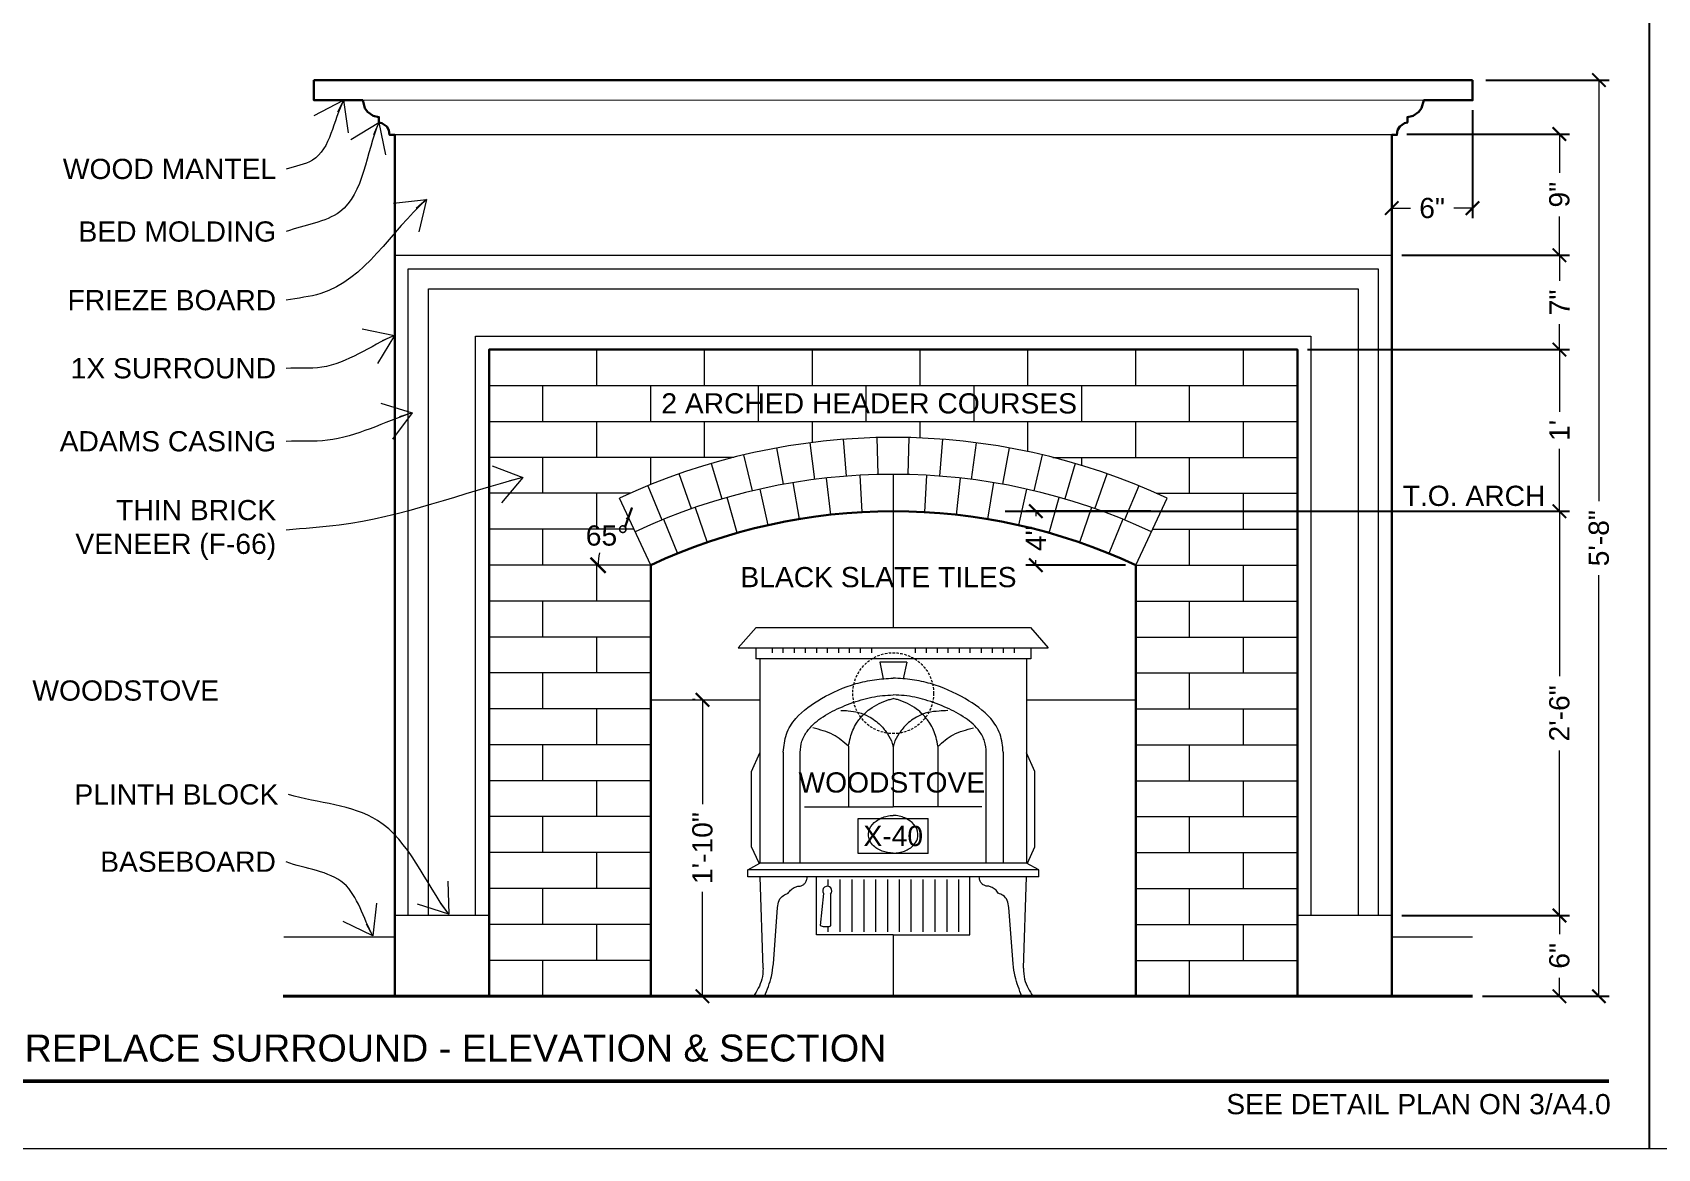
# Model space of a CAD drawing. Header units: inches. Extents: x -4969 to 16721, y 2489 to 24693.
# Drawn here: x 1321.7 to 1442.3, y 3908.5 to 3991.3 of the extents above; entities that cross this region are included whole.
import ezdxf

# ---------------------------------------------------------------- set-up
doc = ezdxf.new("R2010")
doc.units = ezdxf.units.IN
doc.header["$MEASUREMENT"] = 0
doc.linetypes.add('DASHED2', pattern=[0.375, 0.25, -0.125])
doc.layers.get('0').update_dxf_attribs({"lineweight": 5})
doc.layers.add('0-NPLT', color=1, linetype='Continuous', plot=False)
for name, color, linetype, lineweight in [('1', 1, 'Continuous', 9), ('2', 6, 'Continuous', 20), ('3', 3, 'Continuous', 30), ('4', 2, 'Continuous', 40), ('5', 4, 'Continuous', 50), ('A-DIMSx', 7, 'Continuous', 9), ('A-SYMB', 7, 'Continuous', 20), ('A-TEXTx', 7, 'Continuous', 20)]:
    doc.layers.add(name, color=color, linetype=linetype, lineweight=lineweight)
doc.styles.get("Standard").update_dxf_attribs({"font": 'Arial.ttf'})
doc.dimstyles.get("Standard").update_dxf_attribs({"dimtxt": 3, "dimasz": 2, "dimexe": 0.03125, "dimexo": 0.0625, "dimgap": 0.03125, "dimtad": 0, "dimtoh": 1, "dimdec": 4, "dimlfac": 0.99985, "dimzin": 0, "dimdsep": 46, "dimlunit": 4, "dimtxsty": 'Standard', "dimblk": 'ARCHTICK', "dimblk1": 'ARCHTICK', "dimblk2": 'ARCHTICK', "dimcen": 0.09, "dimclrt": 256, "dimadec": 0, "dimazin": 0, "dimtfac": 1, "dimtdec": 4, "dimtofl": 0, "dimtmove": 0, "dimatfit": 3, "dimfxl": 1, "dimtolj": 1, "dimtzin": 0, "dimarcsym": 0})

# ---------------------------------------------------------------- blocks, each defined once
blk = doc.blocks.new('Woodstove Jotul F3 Front')
at = {"layer": '1'}
for p, q in [((9548.76, 358.43), (9528.35, 358.43)), ((9529.57, 359.25), (9529.57, 358.87)), ((9530.37, 359.25), (9530.37, 358.87)), ((9531.21, 359.25), (9531.21, 358.87)), ((9532.01, 359.25), (9532.01, 358.87)), ((9532.85, 359.25), (9532.85, 358.87)), ((9533.65, 359.25), (9533.65, 358.87)), ((9534.49, 359.25), (9534.49, 358.87)), ((9535.29, 359.25), (9535.29, 358.87)), ((9536.1, 359.25), (9536.1, 358.87)), ((9536.93, 359.25), (9536.93, 358.87)), ((9540.17, 359.25), (9540.17, 358.87)), ((9541, 359.25), (9541, 358.87)), ((9541.81, 359.25), (9541.81, 358.87)), ((9542.61, 359.25), (9542.61, 358.87)), ((9543.44, 359.25), (9543.44, 358.87)), ((9544.25, 359.25), (9544.25, 358.87)), ((9545.08, 359.25), (9545.08, 358.87)), ((9545.89, 359.25), (9545.89, 358.87)), ((9546.72, 359.25), (9546.72, 358.87)), ((9547.53, 359.25), (9547.53, 358.87)), ((9537.55, 358.18), (9537.81, 356.94)), ((9539.56, 358.18), (9537.55, 358.18)), ((9539.56, 358.18), (9539.3, 356.94)), ((9528.04, 350.06), (9528.66, 351.44)), ((9530.39, 351.5), (9530.39, 343.25)), ((9531.64, 343.25), (9531.64, 351.48)), ((9535.24, 351.93), (9535.24, 347.43)), ((9538.55, 351.9), (9538.55, 347.43)), ((9541.87, 351.93), (9541.87, 347.43)), ((9545.46, 343.25), (9545.46, 351.48)), ((9546.71, 351.5), (9546.71, 343.25)), ((9549.07, 350.06), (9548.44, 351.44)), ((9528.04, 344.48), (9528.04, 350.06)), ((9549.07, 344.48), (9549.07, 350.06)), ((9531.97, 347.43), (9538.55, 347.43)), ((9545.14, 347.43), (9538.55, 347.43)), ((9528.6, 343.25), (9528.04, 344.48)), ((9548.51, 343.25), (9549.07, 344.48)), ((9549.35, 342.75), (9527.76, 342.75)), ((9548.44, 343.25), (9528.6, 343.25)), ((9532.86, 337.93), (9532.86, 342.25)), ((9533.71, 342.04), (9533.71, 341.54)), ((9534.59, 342.04), (9534.59, 338.17)), ((9535.47, 342.04), (9535.47, 338.17)), ((9536.36, 342.04), (9536.36, 338.17)), ((9537.23, 342.04), (9537.23, 338.17)), ((9538.12, 342.04), (9538.12, 338.17)), ((9538.99, 342.04), (9538.99, 338.17)), ((9539.87, 342.04), (9539.87, 338.17)), ((9540.75, 342.04), (9540.75, 338.17)), ((9541.63, 342.04), (9541.63, 338.17)), ((9542.52, 342.04), (9542.52, 338.17)), ((9543.4, 342.04), (9543.4, 338.17)), ((9544.24, 337.93), (9544.24, 342.25)), ((9533.39, 341), (9533.14, 338.63)), ((9533.89, 340.95), (9533.89, 338.6)), ((9538.55, 337.93), (9532.86, 337.93)), ((9533.71, 338.55), (9533.71, 338.17)), ((9538.56, 337.93), (9544.24, 337.93))]:
    blk.add_line(p, q, dxfattribs=at)
blk.add_arc((9533.66, 341.2), 0.339, 311.6507, 216.7566, dxfattribs=at)
for points, knots in [([(9530.39, 351.5), (9530.44, 351.95), (9530.53, 352.86), (9531.47, 354.35), (9533.3, 355.6), (9535.32, 356.52), (9537.15, 356.9), (9538.08, 356.96), (9538.55, 357)], [0, 0, 0, 0, 1.352488, 2.704975, 5.109671, 7.905086, 9.305123, 10.705161, 10.705161, 10.705161, 10.705161]), ([(9546.71, 351.5), (9546.67, 351.95), (9546.58, 352.86), (9545.64, 354.35), (9543.81, 355.6), (9541.79, 356.52), (9539.96, 356.9), (9539.02, 356.96), (9538.56, 357)], [0, 0, 0, 0, 1.352488, 2.704975, 5.109671, 7.905086, 9.305123, 10.705161, 10.705161, 10.705161, 10.705161]), ([(9531.64, 351.48), (9531.67, 351.76), (9531.72, 352.31), (9532.23, 353.24), (9533.2, 354.1), (9534.6, 354.83), (9536.13, 355.41), (9537.48, 355.7), (9538.28, 355.73), (9538.55, 355.74)], [0, 0, 0, 0, 0.839962, 1.655379, 3.087736, 4.683468, 6.376581, 7.981792, 8.782926, 8.782926, 8.782926, 8.782926]), ([(9534.67, 354.59), (9534.86, 354.59), (9535.29, 354.57), (9535.99, 354.46), (9536.83, 354.14), (9537.58, 353.59), (9538.14, 352.87), (9538.45, 352.32), (9538.53, 351.98), (9538.55, 351.9)], [0, 0, 0, 0, 0.548859, 1.31958, 2.106144, 3.217528, 4.048794, 4.838708, 5.085987, 5.085987, 5.085987, 5.085987]), ([(9535.24, 351.93), (9535.28, 352.16), (9535.38, 352.75), (9535.74, 353.58), (9536.29, 354.25), (9536.86, 354.75), (9537.49, 355.13), (9538.09, 355.36), (9538.45, 355.45), (9538.55, 355.48)], [0, 0, 0, 0, 0.671488, 1.812291, 2.653271, 3.268822, 4.061733, 4.850424, 5.178302, 5.178302, 5.178302, 5.178302]), ([(9541.87, 351.93), (9541.83, 352.16), (9541.73, 352.75), (9541.36, 353.58), (9540.81, 354.25), (9540.25, 354.75), (9539.62, 355.13), (9539.02, 355.36), (9538.66, 355.45), (9538.55, 355.48)], [0, 0, 0, 0, 0.671488, 1.812291, 2.653271, 3.268822, 4.061733, 4.850424, 5.178302, 5.178302, 5.178302, 5.178302]), ([(9545.46, 351.48), (9545.44, 351.76), (9545.39, 352.31), (9544.88, 353.24), (9543.9, 354.1), (9542.5, 354.83), (9540.97, 355.41), (9539.63, 355.7), (9538.83, 355.73), (9538.56, 355.74)], [0, 0, 0, 0, 0.839962, 1.655379, 3.087736, 4.683468, 6.376581, 7.981792, 8.782926, 8.782926, 8.782926, 8.782926]), ([(9542.6, 354.58), (9542.38, 354.57), (9541.89, 354.54), (9541.13, 354.47), (9540.28, 354.14), (9539.52, 353.6), (9538.97, 352.87), (9538.65, 352.32), (9538.57, 351.98), (9538.55, 351.9)], [0, 0, 0, 0, 0.641459, 1.479794, 2.266359, 3.377743, 4.209008, 4.998923, 5.246201, 5.246201, 5.246201, 5.246201]), ([(9535.24, 351.93), (9534.87, 352.25), (9534.1, 352.92), (9533.11, 353.16), (9532.59, 353.29)], [0, 0, 0, 0, 1.426944, 3.011691, 3.011691, 3.011691, 3.011691]), ([(9541.87, 351.93), (9542.23, 352.25), (9543, 352.92), (9543.99, 353.16), (9544.51, 353.29)], [0, 0, 0, 0, 1.426944, 3.011691, 3.011691, 3.011691, 3.011691]), ([(9538.55, 343.99), (9538.27, 344.02), (9537.71, 344.09), (9537.06, 344.5), (9536.68, 345.11), (9536.72, 345.86), (9537.31, 346.45), (9537.95, 346.76), (9538.4, 346.79), (9538.55, 346.8)], [0, 0, 0, 0, 0.838794, 1.677587, 2.199332, 2.947736, 3.704346, 4.59126, 5.037279, 5.037279, 5.037279, 5.037279]), ([(9538.56, 343.99), (9538.84, 344.02), (9539.4, 344.09), (9540.05, 344.5), (9540.43, 345.11), (9540.38, 345.86), (9539.8, 346.45), (9539.15, 346.76), (9538.71, 346.79), (9538.56, 346.8)], [0, 0, 0, 0, 0.838794, 1.677587, 2.199332, 2.947736, 3.704346, 4.59126, 5.037279, 5.037279, 5.037279, 5.037279]), ([(9533.14, 338.62), (9533.19, 338.6), (9533.33, 338.55), (9533.55, 338.55), (9533.75, 338.54), (9533.86, 338.58), (9533.89, 338.59)], [0, 0, 0, 0, 0.1417828, 0.4309905, 0.6583189, 0.7560848, 0.7560848, 0.7560848, 0.7560848])]:
    blk.add_open_spline(points, degree=3, knots=knots, dxfattribs=at)
at = {"layer": '2'}
for p, q in [((9528.37, 360.75), (9527.05, 359.25)), ((9528.37, 360.75), (9548.73, 360.75)), ((9548.73, 360.75), (9550.06, 359.25)), ((9527.05, 359.25), (9550.06, 359.25)), ((9528.35, 359.25), (9528.35, 358.43)), ((9528.66, 358.43), (9528.66, 343.25)), ((9548.44, 358.43), (9548.44, 343.25)), ((9548.76, 359.25), (9548.76, 358.43)), ((9527.76, 342.75), (9528.66, 343.25)), ((9527.76, 342.25), (9527.76, 342.75)), ((9549.35, 342.75), (9548.44, 343.25)), ((9549.35, 342.25), (9549.35, 342.75)), ((9549.35, 342.25), (9527.76, 342.25)), ((9528.89, 335.46), (9528.67, 342.25)), ((9548.21, 335.46), (9548.44, 342.25)), ((9529.66, 335.78), (9529.97, 339.96)), ((9547.45, 335.78), (9547.13, 339.96)), ((9529, 333.38), (9528.19, 333.38)), ((9548.1, 333.38), (9548.92, 333.38))]:
    blk.add_line(p, q, dxfattribs=at)
for points, knots in [([(9530.76, 341.02), (9530.83, 341.12), (9530.97, 341.32), (9531.25, 341.49), (9531.47, 341.55), (9531.62, 341.54), (9531.75, 341.58), (9531.91, 341.66), (9532.06, 341.83), (9532.15, 342.03), (9532.16, 342.18), (9532.16, 342.25)], [0, 0, 0, 0, 0.363802, 0.703896, 0.969314, 1.03582, 1.145927, 1.377288, 1.576947, 1.815944, 2.013947, 2.013947, 2.013947, 2.013947]), ([(9546.35, 341.02), (9546.28, 341.12), (9546.14, 341.32), (9545.86, 341.49), (9545.64, 341.55), (9545.49, 341.54), (9545.36, 341.58), (9545.19, 341.66), (9545.04, 341.83), (9544.95, 342.03), (9544.95, 342.18), (9544.94, 342.25)], [0, 0, 0, 0, 0.363802, 0.703896, 0.969314, 1.03582, 1.145927, 1.377288, 1.576947, 1.815944, 2.013947, 2.013947, 2.013947, 2.013947]), ([(9529.97, 339.96), (9529.99, 340.14), (9530.03, 340.49), (9530.36, 340.87), (9530.63, 340.98), (9530.76, 341.02)], [0, 0, 0, 0, 0.552855, 1.027587, 1.424955, 1.424955, 1.424955, 1.424955]), ([(9547.13, 339.96), (9547.11, 340.14), (9547.08, 340.49), (9546.75, 340.87), (9546.47, 340.98), (9546.35, 341.02)], [0, 0, 0, 0, 0.552855, 1.027587, 1.424955, 1.424955, 1.424955, 1.424955]), ([(9528.89, 335.46), (9528.88, 335.19), (9528.85, 334.67), (9528.56, 333.97), (9528.31, 333.57), (9528.19, 333.38)], [0, 0, 0, 0, 0.817945, 1.545293, 2.235304, 2.235304, 2.235304, 2.235304]), ([(9529, 333.38), (9529.2, 333.86), (9529.51, 334.64), (9529.62, 335.47), (9529.66, 335.78)], [0, 0, 0, 0, 1.567695, 2.504795, 2.504795, 2.504795, 2.504795]), ([(9548.1, 333.38), (9547.91, 333.86), (9547.6, 334.64), (9547.49, 335.47), (9547.45, 335.78)], [0, 0, 0, 0, 1.567695, 2.504795, 2.504795, 2.504795, 2.504795]), ([(9548.21, 335.46), (9548.23, 335.19), (9548.26, 334.67), (9548.54, 333.97), (9548.79, 333.57), (9548.92, 333.38)], [0, 0, 0, 0, 0.817945, 1.545293, 2.235304, 2.235304, 2.235304, 2.235304])]:
    blk.add_open_spline(points, degree=3, knots=knots, dxfattribs=at)
blk = doc.blocks.new('_ArchTick')
at = {"color": 0, "linetype": 'ByBlock', "lineweight": 0, "const_width": 0.15}
blk.add_lwpolyline([(-0.5, -0.5), (0.5, 0.5)], dxfattribs=at)
blk = doc.blocks.new('*D235')
at = {"layer": 'A-DIMSx', "color": 0, "lineweight": -2, "ltscale": 0.1, "transparency": 16777216}
for p, q in [((1423.72, 3983.8), (1435.79, 3983.8)), ((1423.34, 3974.8), (1435.79, 3974.8))]:
    blk.add_line(p, q, dxfattribs=at)
at = {"layer": 'A-DIMSx', "color": 0, "lineweight": 5, "ltscale": 0.1, "transparency": 16777216}
for p, q in [((1435.04, 3983.8), (1435.04, 3980.91)), ((1435.04, 3974.8), (1435.04, 3977.69))]:
    blk.add_line(p, q, dxfattribs=at)
at = {"layer": 'Defpoints', "color": 0, "ltscale": 0.1, "transparency": 16777216}
for p in [(1422.97, 3983.8), (1422.59, 3974.8), (1435.04, 3974.8)]:
    blk.add_point(p, dxfattribs=at)
at = {"layer": 'A-DIMSx', "color": 0, "lineweight": 5, "ltscale": 0.1, "transparency": 16777216}
for p, rotation in [((1435.04, 3983.8), 90), ((1435.04, 3974.8), 270)]:
    blk.add_blockref('_ArchTick', p, dxfattribs=dict(at, rotation=rotation))
at = {"layer": 'A-DIMSx', "ltscale": 0.1, "transparency": 16777216, "insert": (1435.04, 3979.3), "char_height": 1.5, "attachment_point": 5, "rotation": 90}
blk.add_mtext('\\A1;9"', dxfattribs=at)
blk = doc.blocks.new('*D236')
at = {"layer": 'A-DIMSx', "color": 0, "lineweight": -2, "ltscale": 0.1, "transparency": 16777216}
for p, q in [((1423.34, 3974.8), (1435.79, 3974.8)), ((1416.34, 3967.8), (1435.79, 3967.8))]:
    blk.add_line(p, q, dxfattribs=at)
at = {"layer": 'A-DIMSx', "color": 0, "lineweight": 5, "ltscale": 0.1, "transparency": 16777216}
for p, q in [((1435.04, 3974.8), (1435.04, 3972.9)), ((1435.04, 3967.8), (1435.04, 3969.69))]:
    blk.add_line(p, q, dxfattribs=at)
at = {"layer": 'Defpoints', "color": 0, "ltscale": 0.1, "transparency": 16777216}
for p in [(1422.59, 3974.8), (1415.59, 3967.8), (1435.04, 3967.8)]:
    blk.add_point(p, dxfattribs=at)
at = {"layer": 'A-DIMSx', "color": 0, "lineweight": 5, "ltscale": 0.1, "transparency": 16777216}
for p, rotation in [((1435.04, 3974.8), 90), ((1435.04, 3967.8), 270)]:
    blk.add_blockref('_ArchTick', p, dxfattribs=dict(at, rotation=rotation))
at = {"layer": 'A-DIMSx', "ltscale": 0.1, "transparency": 16777216, "insert": (1435.04, 3971.3), "char_height": 1.5, "attachment_point": 5, "rotation": 90}
blk.add_mtext('\\A1;7"', dxfattribs=at)
blk = doc.blocks.new('*D237')
at = {"layer": 'A-DIMSx', "color": 0, "lineweight": -2, "ltscale": 0.1, "transparency": 16777216}
for p, q in [((1416.34, 3967.8), (1435.79, 3967.8)), ((1404.34, 3955.8), (1435.79, 3955.8))]:
    blk.add_line(p, q, dxfattribs=at)
at = {"layer": 'A-DIMSx', "color": 0, "lineweight": 5, "ltscale": 0.1, "transparency": 16777216}
for p, q in [((1435.04, 3967.8), (1435.04, 3963.17)), ((1435.04, 3955.8), (1435.04, 3960.43))]:
    blk.add_line(p, q, dxfattribs=at)
at = {"layer": 'Defpoints', "color": 0, "ltscale": 0.1, "transparency": 16777216}
for p in [(1415.59, 3967.8), (1403.59, 3955.8), (1435.04, 3955.8)]:
    blk.add_point(p, dxfattribs=at)
at = {"layer": 'A-DIMSx', "color": 0, "lineweight": 5, "ltscale": 0.1, "transparency": 16777216}
for p, rotation in [((1435.04, 3967.8), 90), ((1435.04, 3955.8), 270)]:
    blk.add_blockref('_ArchTick', p, dxfattribs=dict(at, rotation=rotation))
at = {"layer": 'A-DIMSx', "ltscale": 0.1, "transparency": 16777216, "insert": (1435.04, 3961.8), "char_height": 1.5, "attachment_point": 5, "rotation": 90}
blk.add_mtext("\\A1;1'", dxfattribs=at)
blk = doc.blocks.new('*D238')
at = {"layer": 'A-DIMSx', "color": 0, "lineweight": -2, "ltscale": 0.1, "transparency": 16777216}
for p, q in [((1393.9, 3955.8), (1435.79, 3955.8)), ((1423.34, 3925.8), (1435.79, 3925.8))]:
    blk.add_line(p, q, dxfattribs=at)
at = {"layer": 'A-DIMSx', "color": 0, "lineweight": 5, "ltscale": 0.1, "transparency": 16777216}
for p, q in [((1435.04, 3955.8), (1435.04, 3943.56)), ((1435.04, 3925.8), (1435.04, 3938.04))]:
    blk.add_line(p, q, dxfattribs=at)
at = {"layer": 'Defpoints', "color": 0, "ltscale": 0.1, "transparency": 16777216}
for p in [(1393.15, 3955.8), (1422.59, 3925.8), (1435.04, 3925.8)]:
    blk.add_point(p, dxfattribs=at)
at = {"layer": 'A-DIMSx', "color": 0, "lineweight": 5, "ltscale": 0.1, "transparency": 16777216}
for p, rotation in [((1435.04, 3955.8), 90), ((1435.04, 3925.8), 270)]:
    blk.add_blockref('_ArchTick', p, dxfattribs=dict(at, rotation=rotation))
at = {"layer": 'A-DIMSx', "ltscale": 0.1, "transparency": 16777216, "insert": (1435.04, 3940.8), "char_height": 1.5, "attachment_point": 5, "rotation": 90}
blk.add_mtext('\\A1;2\'-6"', dxfattribs=at)
blk = doc.blocks.new('*D239')
at = {"layer": 'A-DIMSx', "color": 0, "lineweight": -2, "ltscale": 0.1, "transparency": 16777216}
for p, q in [((1423.34, 3925.8), (1435.79, 3925.8)), ((1429.39, 3919.8), (1435.79, 3919.8))]:
    blk.add_line(p, q, dxfattribs=at)
at = {"layer": 'A-DIMSx', "color": 0, "lineweight": 5, "ltscale": 0.1, "transparency": 16777216}
for p, q in [((1435.04, 3925.8), (1435.04, 3924.41)), ((1435.04, 3919.8), (1435.04, 3921.18))]:
    blk.add_line(p, q, dxfattribs=at)
at = {"layer": 'Defpoints', "color": 0, "ltscale": 0.1, "transparency": 16777216}
for p in [(1422.59, 3925.8), (1428.64, 3919.8), (1435.04, 3919.8)]:
    blk.add_point(p, dxfattribs=at)
at = {"layer": 'A-DIMSx', "color": 0, "lineweight": 5, "ltscale": 0.1, "transparency": 16777216}
for p, rotation in [((1435.04, 3925.8), 90), ((1435.04, 3919.8), 270)]:
    blk.add_blockref('_ArchTick', p, dxfattribs=dict(at, rotation=rotation))
at = {"layer": 'A-DIMSx', "ltscale": 0.1, "transparency": 16777216, "insert": (1435.04, 3922.8), "char_height": 1.5, "attachment_point": 5, "rotation": 90}
blk.add_mtext('\\A1;6"', dxfattribs=at)
blk = doc.blocks.new('*D240')
at = {"layer": 'A-DIMSx', "color": 0, "lineweight": -2, "ltscale": 0.1, "transparency": 16777216}
for p, q in [((1428.59, 3985.56), (1428.59, 3977.55)), ((1422.59, 3981.94), (1422.59, 3977.55))]:
    blk.add_line(p, q, dxfattribs=at)
at = {"layer": 'A-DIMSx', "color": 0, "lineweight": 5, "ltscale": 0.1, "transparency": 16777216}
for p, q in [((1422.59, 3978.3), (1423.98, 3978.3)), ((1428.59, 3978.3), (1427.21, 3978.3))]:
    blk.add_line(p, q, dxfattribs=at)
at = {"layer": 'Defpoints', "color": 0, "ltscale": 0.1, "transparency": 16777216}
for p in [(1428.59, 3986.31), (1422.59, 3982.69), (1422.59, 3978.3)]:
    blk.add_point(p, dxfattribs=at)
at = {"layer": 'A-DIMSx', "color": 0, "lineweight": 5, "ltscale": 0.1, "transparency": 16777216, "rotation": 180}
blk.add_blockref('_ArchTick', (1422.59, 3978.3), dxfattribs=at)
at = {"layer": 'A-DIMSx', "color": 0, "lineweight": 5, "ltscale": 0.1, "transparency": 16777216}
blk.add_blockref('_ArchTick', (1428.59, 3978.3), dxfattribs=at)
at = {"layer": 'A-DIMSx', "ltscale": 0.1, "transparency": 16777216, "insert": (1425.59, 3978.3), "char_height": 1.5, "attachment_point": 5}
blk.add_mtext('\\A1;6"', dxfattribs=at)
blk = doc.blocks.new('*D241')
at = {"layer": 'A-DIMSx', "color": 0, "lineweight": -2, "ltscale": 0.1, "transparency": 16777216}
for p, q in [((1370.9, 3941.8), (1370.69, 3941.8)), ((1370.9, 3919.8), (1370.69, 3919.8))]:
    blk.add_line(p, q, dxfattribs=at)
at = {"layer": 'A-DIMSx', "color": 0, "lineweight": 5, "ltscale": 0.1, "transparency": 16777216}
for p, q in [((1371.44, 3941.8), (1371.44, 3934.05)), ((1371.44, 3919.8), (1371.44, 3927.54))]:
    blk.add_line(p, q, dxfattribs=at)
at = {"layer": 'Defpoints', "color": 0, "ltscale": 0.1, "transparency": 16777216}
for p in [(1371.65, 3941.8), (1371.44, 3919.8), (1371.65, 3919.8)]:
    blk.add_point(p, dxfattribs=at)
at = {"layer": 'A-DIMSx', "color": 0, "lineweight": 5, "ltscale": 0.1, "transparency": 16777216}
for p, rotation in [((1371.44, 3941.8), 90), ((1371.44, 3919.8), 270)]:
    blk.add_blockref('_ArchTick', p, dxfattribs=dict(at, rotation=rotation))
at = {"layer": 'A-DIMSx', "ltscale": 0.1, "transparency": 16777216, "insert": (1371.44, 3930.8), "char_height": 1.5, "attachment_point": 5, "rotation": 90}
blk.add_mtext('\\A1;1\'-10"', dxfattribs=at)
blk = doc.blocks.new('*D293')
at = {"layer": 'A-DIMSx', "color": 0, "lineweight": -2, "ltscale": 0.1, "transparency": 16777216}
for p, q in [((1404.71, 3955.8), (1395.43, 3955.8)), ((1402.84, 3951.8), (1395.43, 3951.8))]:
    blk.add_line(p, q, dxfattribs=at)
at = {"layer": 'A-DIMSx', "color": 0, "lineweight": 5, "ltscale": 0.1, "transparency": 16777216}
for p, q in [((1396.18, 3955.8), (1396.18, 3955.44)), ((1396.18, 3951.8), (1396.18, 3952.16))]:
    blk.add_line(p, q, dxfattribs=at)
at = {"layer": 'Defpoints', "color": 0, "ltscale": 0.1, "transparency": 16777216}
for p in [(1396.18, 3955.8), (1405.46, 3955.8), (1403.59, 3951.8)]:
    blk.add_point(p, dxfattribs=at)
at = {"layer": 'A-DIMSx', "color": 0, "lineweight": 5, "ltscale": 0.1, "transparency": 16777216}
for p, rotation in [((1396.18, 3955.8), 90), ((1396.18, 3951.8), 270)]:
    blk.add_blockref('_ArchTick', p, dxfattribs=dict(at, rotation=rotation))
at = {"layer": 'A-DIMSx', "ltscale": 0.1, "transparency": 16777216, "insert": (1396.18, 3953.8), "char_height": 1.5, "attachment_point": 5, "rotation": 90}
blk.add_mtext('\\A1;4"', dxfattribs=at)
blk = doc.blocks.new('*D297')
at = {"layer": 'A-DIMSx', "color": 0, "lineweight": 5, "ltscale": 0.1, "transparency": 16777216}
for start, end in [(115.0576, 117.796), (166.3538, 180)]:
    blk.add_arc((1367.59, 3951.8), 3.9, start, end, dxfattribs=at)
at = {"layer": 'Defpoints', "color": 0, "ltscale": 0.1, "transparency": 16777216}
for p in [(1365.27, 3956.77), (1363.97, 3953.24), (1355.59, 3951.8), (1367.59, 3951.8), (1367.59, 3951.8)]:
    blk.add_point(p, dxfattribs=at)
at = {"layer": 'A-DIMSx', "color": 0, "lineweight": 5, "ltscale": 0.1, "transparency": 16777216, "xscale": 1.125, "yscale": 1.125, "zscale": 1.125}
for p, rotation in [((1365.94, 3955.33), 25.05761541830108), ((1363.69, 3951.8), 270.0000000000003)]:
    blk.add_blockref('_ArchTick', p, dxfattribs=dict(at, rotation=rotation))
at = {"layer": 'A-DIMSx', "ltscale": 0.1, "transparency": 16777216, "insert": (1364.36, 3953.99), "char_height": 1.5, "attachment_point": 5}
blk.add_mtext('\\A1;65°', dxfattribs=at)
blk = doc.blocks.new('CALLOUT - EQUIPMENT')
at = {"layer": 'A-SYMB', "lineweight": 20, "ltscale": 0.1}
for p, q in [((6507.92, 5642.87), (6523.51, 5642.87)), ((6507.92, 5635.08), (6507.92, 5642.87)), ((6523.51, 5635.08), (6523.51, 5642.87)), ((6523.51, 5635.08), (6507.92, 5635.08))]:
    blk.add_line(p, q, dxfattribs=at)
blk = doc.blocks.new('*D298')
at = {"layer": 'A-DIMSx', "color": 0, "lineweight": -2, "ltscale": 0.1, "transparency": 16777216}
for p, q in [((1429.59, 3987.81), (1438.72, 3987.81)), ((1429.34, 3919.8), (1438.72, 3919.8))]:
    blk.add_line(p, q, dxfattribs=at)
at = {"layer": 'A-DIMSx', "color": 0, "lineweight": 5, "ltscale": 0.1, "transparency": 16777216}
for p, q in [((1437.97, 3987.81), (1437.97, 3956.55)), ((1437.97, 3919.8), (1437.97, 3951.06))]:
    blk.add_line(p, q, dxfattribs=at)
at = {"layer": 'Defpoints', "color": 0, "ltscale": 0.1, "transparency": 16777216}
for p in [(1428.84, 3987.81), (1428.59, 3919.8), (1437.97, 3919.8)]:
    blk.add_point(p, dxfattribs=at)
at = {"layer": 'A-DIMSx', "color": 0, "lineweight": 5, "ltscale": 0.1, "transparency": 16777216}
for p, rotation in [((1437.97, 3987.81), 90), ((1437.97, 3919.8), 270)]:
    blk.add_blockref('_ArchTick', p, dxfattribs=dict(at, rotation=rotation))
at = {"layer": 'A-DIMSx', "ltscale": 0.1, "transparency": 16777216, "insert": (1437.97, 3953.8), "char_height": 1.5, "attachment_point": 5, "rotation": 90}
blk.add_mtext('\\A1;5\'-8"', dxfattribs=at)

msp = doc.modelspace()

# ---------------------------------------------------------------- linework, layer by layer
at = {"layer": '0-NPLT', "ltscale": 0.1}
msp.add_line((1441.7104735, 3992.5008975), (1441.7104735, 3908.5008975), dxfattribs=at)
at = {"layer": '0-NPLT', "lineweight": 9, "ltscale": 0.1}
msp.add_lwpolyline([(1521.5000785, 4076.5008975), (1283.5000785, 4076.5008975), (1283.5000785, 3908.5008975), (1521.5000785, 3908.5008975)], close=True, dxfattribs=at)
at = {"layer": '1'}
for p, q in [((1422.5948192, 3983.736146), (1348.5948192, 3983.736146)), ((1363.5948192, 3965.1319794), (1363.5948192, 3967.798646)), ((1371.5948192, 3965.1319794), (1371.5948192, 3967.798646)), ((1379.5948192, 3965.1319794), (1379.5948192, 3967.798646)), ((1387.5948192, 3965.1319794), (1387.5948192, 3967.798646)), ((1395.5948192, 3965.1319794), (1395.5948192, 3967.798646)), ((1403.5948192, 3965.1319794), (1403.5948192, 3967.798646)), ((1411.5948192, 3965.1319794), (1411.5948192, 3967.798646)), ((1355.5948192, 3965.1319794), (1415.5948192, 3965.1319794)), ((1359.5948192, 3962.4653127), (1359.5948192, 3965.1319794)), ((1367.5948192, 3962.4653127), (1367.5948192, 3965.1319794)), ((1375.5948192, 3962.4653127), (1375.5948192, 3965.1319794)), ((1383.5948192, 3962.4653127), (1383.5948192, 3965.1319794)), ((1391.5948192, 3962.4653127), (1391.5948192, 3965.1319794)), ((1399.5948192, 3962.4653127), (1399.5948192, 3965.1319794)), ((1407.5948192, 3962.4653127), (1407.5948192, 3965.1319794)), ((1355.5948192, 3962.4653127), (1415.5948192, 3962.4653127)), ((1363.5948192, 3959.798646), (1363.5948192, 3962.4653127)), ((1371.5948192, 3959.798646), (1371.5948192, 3962.4653127)), ((1379.5948192, 3960.9059131), (1379.5948192, 3962.4653127)), ((1387.5948192, 3961.2408182), (1387.5948192, 3962.4653127)), ((1395.5948192, 3960.2289334), (1395.5948192, 3962.4653127)), ((1403.5948192, 3959.798646), (1403.5948192, 3962.4653127)), ((1411.5948192, 3959.798646), (1411.5948192, 3962.4653127)), ((1379.7784322, 3958.165141), (1379.4259239, 3960.8843225)), ((1382.1231153, 3958.4071818), (1381.912709, 3961.1410325)), ((1384.4772223, 3958.5267756), (1384.4094891, 3961.2678744)), ((1386.712416, 3958.5267756), (1386.7801492, 3961.2678744)), ((1389.066523, 3958.4071818), (1389.2769293, 3961.1410325)), ((1391.4112061, 3958.165141), (1391.7637144, 3960.8843225)), ((1373.754132, 3959.798646), (1355.5948192, 3959.798646)), ((1359.5948192, 3957.1319794), (1359.5948192, 3959.798646)), ((1367.5948192, 3957.7784378), (1367.5948192, 3959.798646)), ((1375.1446745, 3957.3171331), (1374.509295, 3959.9844365)), ((1377.4495377, 3957.8013102), (1376.9558843, 3960.4984414)), ((1393.7401006, 3957.8013102), (1394.233754, 3960.4984414)), ((1396.0449639, 3957.3171331), (1396.6803433, 3959.9844365)), ((1397.4355063, 3959.798646), (1415.5948192, 3959.798646)), ((1399.5948192, 3959.1947447), (1399.5948192, 3959.798646)), ((1407.5948192, 3957.1319794), (1407.5948192, 3959.798646)), ((1370.6204863, 3955.99059), (1369.712951, 3958.5779806)), ((1372.0927974, 3959.3437031), (1372.8643415, 3956.712557)), ((1383.1212935, 3958.472913), (1383.2712041, 3955.7350787)), ((1385.5948192, 3958.5298934), (1385.5948192, 3955.798646)), ((1388.0683448, 3958.472913), (1387.9184342, 3955.7350787)), ((1399.0968409, 3959.3437031), (1398.3252968, 3956.712557)), ((1400.569152, 3955.99059), (1401.4766873, 3958.5779806)), ((1366.0732731, 3957.1319794), (1355.5948192, 3957.1319794)), ((1363.5948192, 3954.4653127), (1363.5948192, 3957.1319794)), ((1367.3762159, 3957.6893474), (1368.4172789, 3955.1527359)), ((1375.6997435, 3957.4452224), (1376.2994451, 3954.7696723)), ((1378.1533916, 3957.9243996), (1378.6043873, 3955.2198085)), ((1380.6297622, 3958.2673122), (1380.9306747, 3955.5419385)), ((1390.5598762, 3958.2673122), (1390.2589636, 3955.5419385)), ((1393.0362467, 3957.9243996), (1392.5852511, 3955.2198085)), ((1395.4898948, 3957.4452224), (1394.8901933, 3954.7696723)), ((1403.8134225, 3957.6893474), (1402.7723594, 3955.1527359)), ((1405.1163653, 3957.1319794), (1415.5948192, 3957.1319794)), ((1411.5948192, 3954.4653127), (1411.5948192, 3957.1319794)), ((1367.5948192, 3951.798646), (1365.2722385, 3956.766388)), ((1370.890491, 3956.0843383), (1371.7816624, 3953.491266)), ((1374.0228863, 3954.1929044), (1373.27631, 3956.8312437)), ((1397.166752, 3954.1929044), (1397.9133284, 3956.8312437)), ((1400.2991474, 3956.0843383), (1399.4079759, 3953.491266)), ((1403.5948192, 3951.798646), (1405.9173998, 3956.766388)), ((1368.5495716, 3955.2067868), (1369.5826169, 3952.6668995)), ((1385.5948192, 3955.798646), (1385.5948192, 3947.1701356)), ((1402.6400667, 3955.2067868), (1401.6070214, 3952.6668995)), ((1366.3480659, 3954.4653127), (1355.5948192, 3954.4653127)), ((1359.5948192, 3951.798646), (1359.5948192, 3954.4653127)), ((1404.8415724, 3954.4653127), (1415.5948192, 3954.4653127)), ((1407.5948192, 3951.798646), (1407.5948192, 3954.4653127)), ((1367.5948192, 3951.798646), (1355.5948192, 3951.798646)), ((1363.5948192, 3949.1319794), (1363.5948192, 3951.798646)), ((1403.5948192, 3951.798646), (1415.5948192, 3951.798646)), ((1411.5948192, 3949.1319794), (1411.5948192, 3951.798646)), ((1367.5948192, 3949.1319794), (1355.5948192, 3949.1319794)), ((1359.5948192, 3946.4653127), (1359.5948192, 3949.1319794)), ((1403.5948192, 3949.1319794), (1415.5948192, 3949.1319794)), ((1407.5948192, 3946.4653127), (1407.5948192, 3949.1319794)), ((1367.5948192, 3946.4653127), (1355.5948192, 3946.4653127)), ((1363.5948192, 3943.798646), (1363.5948192, 3946.4653127)), ((1403.5948192, 3946.4653127), (1415.5948192, 3946.4653127)), ((1411.5948192, 3943.798646), (1411.5948192, 3946.4653127)), ((1367.5948192, 3943.798646), (1355.5948192, 3943.798646)), ((1359.5948192, 3941.1319794), (1359.5948192, 3943.798646)), ((1403.5948192, 3943.798646), (1415.5948192, 3943.798646)), ((1407.5948192, 3941.1319794), (1407.5948192, 3943.798646)), ((1367.5948192, 3941.798646), (1375.7048402, 3941.798646)), ((1395.4847981, 3941.798646), (1403.5948192, 3941.798646)), ((1367.5948192, 3941.1319794), (1355.5948192, 3941.1319794)), ((1363.5948192, 3938.4653127), (1363.5948192, 3941.1319794)), ((1403.5948192, 3941.1319794), (1415.5948192, 3941.1319794)), ((1411.5948192, 3938.4653127), (1411.5948192, 3941.1319794)), ((1367.5948192, 3938.4653127), (1355.5948192, 3938.4653127)), ((1359.5948192, 3935.798646), (1359.5948192, 3938.4653127)), ((1403.5948192, 3938.4653127), (1415.5948192, 3938.4653127)), ((1407.5948192, 3935.798646), (1407.5948192, 3938.4653127)), ((1367.5948192, 3935.798646), (1355.5948192, 3935.798646)), ((1363.5948192, 3933.1319794), (1363.5948192, 3935.798646)), ((1403.5948192, 3935.798646), (1415.5948192, 3935.798646)), ((1411.5948192, 3933.1319794), (1411.5948192, 3935.798646)), ((1367.5948192, 3933.1319794), (1355.5948192, 3933.1319794)), ((1359.5948192, 3930.4653127), (1359.5948192, 3933.1319794)), ((1403.5948192, 3933.1319794), (1415.5948192, 3933.1319794)), ((1407.5948192, 3930.4653127), (1407.5948192, 3933.1319794)), ((1367.5948192, 3930.4653127), (1355.5948192, 3930.4653127)), ((1363.5948192, 3927.798646), (1363.5948192, 3930.4653127)), ((1403.5948192, 3930.4653127), (1415.5948192, 3930.4653127)), ((1411.5948192, 3927.798646), (1411.5948192, 3930.4653127)), ((1367.5948192, 3927.798646), (1355.5948192, 3927.798646)), ((1359.5948192, 3925.1319794), (1359.5948192, 3927.798646)), ((1403.5948192, 3927.798646), (1415.5948192, 3927.798646)), ((1407.5948192, 3925.1319794), (1407.5948192, 3927.798646)), ((1367.5948192, 3925.1319794), (1355.5948192, 3925.1319794)), ((1363.5948192, 3922.4653127), (1363.5948192, 3925.1319794)), ((1403.5948192, 3925.1319794), (1415.5948192, 3925.1319794)), ((1411.5948192, 3922.4653127), (1411.5948192, 3925.1319794)), ((1385.6003911, 3924.3576356), (1385.6003911, 3919.798646)), ((1367.5948192, 3922.4653127), (1355.5948192, 3922.4653127)), ((1359.5948192, 3919.798646), (1359.5948192, 3922.4653127)), ((1403.5948192, 3922.4653127), (1415.5948192, 3922.4653127)), ((1407.5948192, 3919.798646), (1407.5948192, 3922.4653127))]:
    msp.add_line(p, q, dxfattribs=at)
for points in [[(1349.5948192, 3925.798646), (1349.5948192, 3973.798646), (1421.5948192, 3973.798646), (1421.5948192, 3925.798646)], [(1351.0948192, 3925.798646), (1351.0948192, 3972.298646), (1420.0948192, 3972.298646), (1420.0948192, 3925.798646)], [(1354.5948192, 3925.798646), (1354.5948192, 3968.798646), (1416.5948192, 3968.798646), (1416.5948192, 3925.798646)]]:
    msp.add_lwpolyline(points, dxfattribs=at)
at = {"layer": '1', "linetype": 'DASHED2', "ltscale": 0.75}
msp.add_circle((1385.5948192, 3942.298646), 3, dxfattribs=at)
at = {"layer": '1'}
for radius in [47.983871, 45.2419355]:
    msp.add_arc((1385.5948192, 3913.298646), radius, 64.942384582, 115.057615418, dxfattribs=at)
at = {"layer": '2'}
for p, q in [((1424.9706465, 3986.3086855), (1346.2724098, 3986.2955964)), ((1348.5948192, 3974.798646), (1422.5948192, 3974.798646)), ((1355.5948192, 3925.798646), (1348.5948192, 3925.798646)), ((1422.5948192, 3925.798646), (1415.5948192, 3925.798646))]:
    msp.add_line(p, q, dxfattribs=at)
at = {"layer": '2', "ltscale": 0.25}
for p, q in [((1348.5948192, 3924.1929836), (1340.3751065, 3924.1929836)), ((1428.5948192, 3924.1929836), (1422.5948192, 3924.1929836))]:
    msp.add_line(p, q, dxfattribs=at)
at = {"layer": '3', "ltscale": 0.25}
for p, q in [((1428.5948192, 3987.8086855), (1342.5948192, 3987.8086855)), ((1348.5948192, 3919.798646), (1348.5948192, 3925.298646))]:
    msp.add_line(p, q, dxfattribs=at)
at = {"layer": '3'}
for p, q in [((1348.5948192, 3919.798646), (1348.5948192, 3974.798646)), ((1422.5948192, 3974.798646), (1422.5948192, 3919.798646)), ((1367.5948192, 3919.798646), (1367.5948192, 3951.798646)), ((1403.5948192, 3951.798646), (1403.5948192, 3919.798646)), ((1403.5948192, 3919.798646), (1367.5948192, 3919.798646))]:
    msp.add_line(p, q, dxfattribs=at)
for points in [[(1342.5948192, 3987.8086855), (1342.5948192, 3986.3086855), (1346.2189919, 3986.3086855), (1346.3762009, 3985.7219734), (1346.5814401, 3985.4565135), (1347.0000295, 3985.1554682), (1347.4256737, 3985.0520811), (1347.4271163, 3984.6616059), (1347.6437176, 3984.6035678), (1348.0046919, 3984.3549181), (1348.1612579, 3984.0837379), (1348.2162863, 3983.736146), (1348.5948192, 3983.736146), (1348.5948192, 3974.798646)], [(1428.5948192, 3987.8086855), (1428.5948192, 3986.3086855), (1424.9706465, 3986.3086855), (1424.8134374, 3985.7219734), (1424.6081982, 3985.4565135), (1424.1896088, 3985.1554682), (1423.7639646, 3985.0520811), (1423.7625221, 3984.6616059), (1423.5459207, 3984.6035678), (1423.1849464, 3984.3549181), (1423.0283805, 3984.0837379), (1422.9733521, 3983.736146), (1422.5948192, 3983.736146), (1422.5948192, 3974.798646)], [(1355.5948192, 3919.798646), (1355.5948192, 3967.798646), (1415.5948192, 3967.798646), (1415.5948192, 3919.798646)]]:
    msp.add_lwpolyline(points, dxfattribs=at)
at = {"layer": '3', "ltscale": 0.25}
msp.add_arc((1385.5948192, 3913.298646), 42.5, 64.942384582, 115.057615418, dxfattribs=at)
at = {"layer": '4'}
msp.add_line((1428.5948192, 3919.798646), (1340.3277892, 3919.798646), dxfattribs=at)
at = {"layer": '5', "ltscale": 0.1}
msp.add_line((1295.2104735, 3913.5008975), (1438.7104735, 3913.5008975), dxfattribs=at)

# ---------------------------------------------------------------- block references
at = {"ltscale": 0.1}
msp.add_blockref('Woodstove Jotul F3 Front', (-8152.9580994, 3586.4234983), dxfattribs=at)
at = {"layer": '2', "ltscale": 0.25, "xscale": 0.3333333333333333, "yscale": 0.3333333333333333, "zscale": 0.3333333333333333}
msp.add_blockref('CALLOUT - EQUIPMENT', (-786.309427, 2052.0338575), dxfattribs=at)

# ---------------------------------------------------------------- texts
at = {"ltscale": 0.1, "insert": (1296.7604224, 3916.9579486), "char_height": 2, "width": 156.107329603, "attachment_point": 1}
msp.add_mtext('{WOODSTOVE & FIREPLACE SURROUND - ELEVATION & SECTION }', dxfattribs=at)
at = {"layer": 'A-TEXTx', "ltscale": 0.5, "char_height": 1.5}
for s, insert, attachment_point in [('{WOOD MANTEL}', (1339.7958507, 3981.1990547), 6), ('{BED MOLDING}', (1339.7958507, 3976.55466), 6), ('{FRIEZE BOARD}', (1339.7958507, 3971.4603307), 6), ('{1X SURROUND}', (1339.7958507, 3966.4037653), 6), ('{2 ARCHED HEADER COURSES}', (1399.2349326, 3963.797523), 6), ('{ADAMS CASING}', (1339.7958507, 3960.9845854), 6), ('{THIN BRICK\\PVENEER (F-66)}', (1339.7958507, 3954.4083151), 6), ('{BLACK SLATE TILES}', (1394.7464231, 3950.9022939), 6), ('{WOODSTOVE}', (1321.7043658, 3942.4827975), 4), ('{PLINTH BLOCK}', (1339.9596466, 3934.7699389), 6), ('{WOODSTOVE}', (1392.4157505, 3935.6608654), 6), ('{BASEBOARD}', (1339.7773604, 3929.7778134), 6)]:
    msp.add_mtext(s, dxfattribs=dict(at, insert=insert, attachment_point=attachment_point))
at = {"layer": 'A-TEXTx', "ltscale": 0.25, "insert": (1433.9997822, 3956.9356819), "char_height": 1.5, "attachment_point": 6}
msp.add_mtext('{T.O. ARCH }', dxfattribs=at)
at = {"layer": 'A-TEXTx', "ltscale": 0.5, "insert": (1385.5955992, 3931.6912637), "char_height": 1.5, "width": 1.214647364, "attachment_point": 5}
msp.add_mtext('{X-40}', dxfattribs=at)
at = {"layer": 'A-TEXTx', "color": 152, "ltscale": 0.5, "insert": (1438.8471558, 3912.5435473), "char_height": 1.5, "width": 36.538089978, "attachment_point": 3}
msp.add_mtext('SEE DETAIL PLAN ON 3/A4.0', dxfattribs=at)

# ---------------------------------------------------------------- dimensions: what is measured, and where the dimension line sits
at = {"layer": 'A-DIMSx', "ltscale": 0.1}
for base, p1, p2, picture, middle in [((1437.9739675, 3919.798646), (1428.8448192, 3987.8086855), (1428.5948192, 3919.798646), '*D298', (1437.9739675, 3953.8036658)), ((1435.0441707, 3974.798646), (1422.9733521, 3983.798646), (1422.5948192, 3974.798646), '*D235', (1435.0441707, 3979.298646)), ((1435.0441707, 3967.798646), (1422.5948192, 3974.798646), (1415.5948192, 3967.798646), '*D236', (1435.0441707, 3971.298646)), ((1435.0441707, 3955.798646), (1415.5948192, 3967.798646), (1403.5948192, 3955.798646), '*D237', (1435.0441707, 3961.798646)), ((1435.0441707, 3925.798646), (1393.150795, 3955.798646), (1422.5948192, 3925.798646), '*D238', (1435.0441707, 3940.798646)), ((1371.4405035, 3919.798646), (1371.6498297, 3941.798646), (1371.6498297, 3919.798646), '*D241', (1371.4405035, 3930.798646)), ((1435.0441707, 3919.798646), (1422.5948192, 3925.798646), (1428.6373812, 3919.798646), '*D239', (1435.0441707, 3922.798646))]:
    dim = msp.add_linear_dim(base=base, p1=p1, p2=p2, angle=90, dimstyle='Standard', override={"dimtxt": 1.5, "dimasz": 1, "dimexe": 0.75, "dimexo": 0.75, "dimgap": 0.75, "dimlfac": -47.9928, "dimtmove": 2, "dimlwd": 5}, dxfattribs=at)
    dim.commit()
    dim.dimension.update_dxf_attribs({"geometry": picture, "text_midpoint": middle})
dim = msp.add_linear_dim(base=(1422.5948192, 3978.3044247), p1=(1428.5948192, 3986.3086855), p2=(1422.5948192, 3982.6949992), dimstyle='Standard', override={"dimtxt": 1.5, "dimasz": 1, "dimexe": 0.75, "dimexo": 0.75, "dimgap": 0.75, "dimlfac": -47.9928, "dimtmove": 2, "dimlwd": 5}, dxfattribs=at)
dim.commit()
dim.dimension.update_dxf_attribs({"geometry": '*D240', "text_midpoint": (1425.5948192, 3978.3044247)})
dim = msp.add_angular_dim_2l(base=(1363.9672509, 3953.238379), line1=((1367.5948192, 3951.798646), (1365.2722385, 3956.766388)), line2=((1367.5948192, 3951.798646), (1355.5948192, 3951.798646)), dimstyle='Standard', override={"dimtxt": 1.5, "dimasz": 1.125, "dimexe": 0.5, "dimexo": 0.125, "dimgap": 0.5, "dimlfac": -47.9928, "dimtmove": 2, "dimlwd": 5}, dxfattribs=at)
dim.commit()
dim.dimension.update_dxf_attribs({"geometry": '*D297', "text_midpoint": (1364.3620639, 3953.9852818), "dimtype": 162})
dim = msp.add_linear_dim(base=(1396.1779503, 3955.798646), p1=(1403.5948192, 3951.798646), p2=(1405.464949, 3955.798646), angle=90, dimstyle='Standard', override={"dimtxt": 1.5, "dimasz": 1, "dimexe": 0.75, "dimexo": 0.75, "dimgap": 0.75, "dimlfac": -47.9928, "dimtmove": 2, "dimlwd": 5}, dxfattribs=at)
dim.commit()
dim.dimension.update_dxf_attribs({"geometry": '*D293', "text_midpoint": (1396.1779503, 3953.798646), "dimtype": 160})

# ---------------------------------------------------------------- leaders
at = {"layer": 'A-TEXTx', "path_type": 1, "annotation_type": 0, "has_hookline": 1}
for points, hookline_direction, text_width in [([(1344.7987608, 3986.3086855), (1342.4977212, 3981.8631109), (1340.5458507, 3981.1990547)], 1, 15.7326057), ([(1347.4271163, 3984.6616059), (1344.5237712, 3978.0287458), (1340.5458507, 3976.55466)], 1, 14.3860846), ([(1350.9453133, 3978.9315813), (1343.1105877, 3971.9601698), (1340.5458507, 3971.4603307)], 1, 15.2015689), ([(1348.5741705, 3968.8566802), (1343.1787357, 3966.4898237), (1340.5458507, 3966.4037653)], 1, 14.9130286), ([(1349.9019415, 3963.1048541), (1343.6018823, 3961.0694179), (1340.5458507, 3960.9845854)], 1, 15.9372442), ([(1358.1091461, 3958.3039321), (1344.4812347, 3954.7708857), (1340.5458507, 3954.4083151)], 1, 14.818895), ([(1313.3011932, 3940.7372922), (1317.874667, 3941.971609), (1320.9543658, 3942.4827975)], 0, 13.7158936), ([(1352.6183848, 3925.8918038), (1347.323301, 3932.8500171), (1340.7096466, 3934.7699389)], 1, 14.9723738), ([(1346.9796792, 3924.282227), (1344.8153068, 3928.1689977), (1340.5273604, 3929.7778134)], 1, 12.7776262)]:
    msp.add_leader(points, dimstyle='Standard', override={"dimasz": 2, "dimgap": 0.75, "dimldrblk": 'Open90', "dimlwd": -1}, dxfattribs=dict(at, hookline_direction=hookline_direction, text_width=text_width))

doc.saveas('drawing.dxf')
